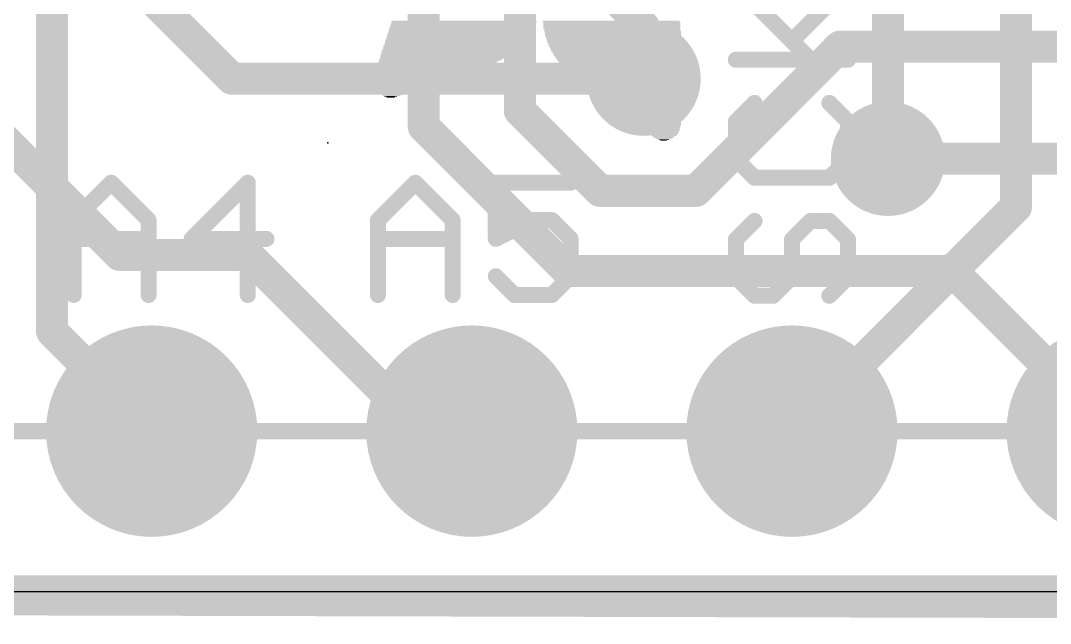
# Model space of a CAD drawing. Extents: x -9.1 to 62.5, y -8.5 to 33.
# Drawn here: x 25.63 to 33.8, y -0.25 to 4.52 of the extents above; entities that cross this region are included whole.
import ezdxf

# ---------------------------------------------------------------- set-up
doc = ezdxf.new("R2010")
doc.units = 0
for name, color, linetype in [('1', 12, 'CONTINUOUS'), ('16', 132, 'CONTINUOUS'), ('17', 110, 'CONTINUOUS'), ('18', 110, 'CONTINUOUS'), ('20', 53, 'CONTINUOUS'), ('21', 40, 'CONTINUOUS'), ('23', 40, 'CONTINUOUS'), ('47', 253, 'CONTINUOUS')]:
    doc.layers.add(name, color=color, linetype=linetype)

# ---------------------------------------------------------------- blocks, each defined once
blk = doc.blocks.new('ROUNDP')
at = {"const_width": 0.5}
blk.add_lwpolyline([(0, -0.25, 1), (0, 0.25, 1), (0, -0.25)], format="xyb", dxfattribs=at)
blk = doc.blocks.new('RECT')
blk.add_solid([(-0.5, -0.5), (0.5, -0.5), (-0.5, 0.5), (0.5, 0.5)])
blk = doc.blocks.new('ROUNDV')
at = {"const_width": 0.5}
blk.add_lwpolyline([(0, -0.25, 1), (0, 0.25, 1), (0, -0.25)], format="xyb", dxfattribs=at)

msp = doc.modelspace()

# ---------------------------------------------------------------- linework, layer by layer
at = {"layer": '1', "const_width": 0.254}
for points in [[(25.88, 6.177), (25.88, 2.06)], [(32.512, 5.08), (32.512, 3.429)], [(26.38, 4.989), (27.305, 4.064)], [(33.528, 4.826), (33.528, 3.048)], [(27.305, 4.064), (30.573, 4.064)], [(33.528, 3.048), (31.75, 1.27)], [(25.88, 2.06), (26.67, 1.27)], [(0, 0), (50.927, -0.127)]]:
    msp.add_lwpolyline(points, dxfattribs=at)
at = {"layer": '1', "const_width": 0.127}
for points in [[(27.305, 4.1275, 1), (27.305, 4.0005)], [(27.2601, 4.0191, 1), (27.3499, 4.1089)], [(30.573, 4.0005, 1), (30.573, 4.1275)], [(32.4485, 3.429, 1), (32.5755, 3.429)], [(33.4645, 3.048, 1), (33.5915, 3.048)], [(33.5729, 3.0031, 1), (33.4831, 3.0929)], [(25.9249, 2.1049, 1), (25.8351, 2.0151)], [(25.8165, 2.06, 1), (25.9435, 2.06)], [(26.6251, 1.2251, 1), (26.7149, 1.3149)], [(31.7051, 1.3149, 1), (31.7949, 1.2251)]]:
    msp.add_lwpolyline(points, format="xyb", dxfattribs=at)
at = {"layer": '16', "const_width": 0.254}
for points in [[(28.829, 9.271), (28.829, 3.683)], [(29.591, 3.81), (29.591, 6.858)], [(30.353, 4.699), (30.573, 4.479)], [(30.573, 4.479), (30.573, 4.064)], [(32.131, 4.318), (30.988, 3.175)], [(32.131, 4.318), (38.862, 4.318)], [(25.273, 3.81), (26.416, 2.667)], [(30.226, 3.175), (29.591, 3.81)], [(28.829, 3.683), (29.972, 2.54)], [(32.512, 3.429), (37.211, 3.429)], [(30.988, 3.175), (30.226, 3.175)], [(26.416, 2.667), (27.432, 2.667)], [(27.432, 2.667), (28.829, 1.27)], [(29.972, 2.54), (33.02, 2.54)], [(33.02, 2.54), (34.29, 1.27)], [(28.829, 1.27), (29.21, 1.27)], [(50.927, 0), (0, 0)]]:
    msp.add_lwpolyline(points, dxfattribs=at)
at = {"layer": '16', "const_width": 0.127}
for points in [[(30.6365, 4.479, 1), (30.5095, 4.479)], [(30.5281, 4.4341, 1), (30.6179, 4.5239)], [(32.131, 4.3815, 1), (32.131, 4.2545)], [(32.1759, 4.2731, 1), (32.0861, 4.3629)], [(30.5095, 4.064, 1), (30.6365, 4.064)], [(29.6359, 3.8549, 1), (29.5461, 3.7651)], [(29.5275, 3.81, 1), (29.6545, 3.81)], [(28.8739, 3.7279, 1), (28.7841, 3.6381)], [(28.7655, 3.683, 1), (28.8925, 3.683)], [(32.512, 3.4925, 1), (32.512, 3.3655)], [(30.226, 3.2385, 1), (30.226, 3.1115)], [(30.1811, 3.1301, 1), (30.2709, 3.2199)], [(30.9431, 3.2199, 1), (31.0329, 3.1301)], [(30.988, 3.1115, 1), (30.988, 3.2385)], [(26.416, 2.7305, 1), (26.416, 2.6035)], [(27.4769, 2.7119, 1), (27.3871, 2.6221)], [(27.432, 2.6035, 1), (27.432, 2.7305)], [(26.3711, 2.6221, 1), (26.4609, 2.7119)], [(29.972, 2.6035, 1), (29.972, 2.4765)], [(29.9271, 2.4951, 1), (30.0169, 2.5849)], [(33.0649, 2.5849, 1), (32.9751, 2.4951)], [(33.02, 2.4765, 1), (33.02, 2.6035)], [(28.829, 1.3335, 1), (28.829, 1.2065)], [(29.21, 1.2065, 1), (29.21, 1.3335)], [(28.7841, 1.2251, 1), (28.8739, 1.3149)]]:
    msp.add_lwpolyline(points, format="xyb", dxfattribs=at)
at = {"layer": '20'}
msp.add_line((2.54, 0), (48.26, 0), dxfattribs=at)
at = {"layer": '21', "const_width": 0.127}
for points in [[(31.8979, 4.2143), (31.3047, 4.8074)], [(31.7496, 4.3626), (32.1945, 4.8074)], [(31.3047, 4.2143), (32.1945, 4.2143)], [(31.453, 3.8719), (31.3047, 3.7236)], [(32.1945, 3.7236), (32.0462, 3.8719)], [(31.3047, 3.7236), (31.3047, 3.427)], [(32.1945, 3.427), (32.1945, 3.7236)], [(31.3047, 3.427), (31.453, 3.2787)], [(32.0462, 3.2787), (32.1945, 3.427)], [(26.052, 2.9427), (26.3486, 3.2393)], [(26.3486, 3.2393), (26.6452, 2.9427)], [(27.4324, 3.2393), (26.9875, 2.7944)], [(27.4324, 2.3495), (27.4324, 3.2393)], [(28.465, 2.9427), (28.7616, 3.2393)], [(28.7616, 3.2393), (29.0582, 2.9427)], [(29.9937, 3.2393), (29.4005, 3.2393)], [(29.4005, 3.2393), (29.4005, 2.7944)], [(31.453, 3.2787), (32.0462, 3.2787)], [(26.052, 2.3495), (26.052, 2.9427)], [(26.6452, 2.9427), (26.6452, 2.3495)], [(28.465, 2.3495), (28.465, 2.9427)], [(29.0582, 2.9427), (29.0582, 2.3495)], [(29.4005, 2.7944), (29.6971, 2.9427)], [(29.6971, 2.9427), (29.8454, 2.9427)], [(29.8454, 2.9427), (29.9937, 2.7944)], [(31.453, 2.9364), (31.3047, 2.7881)], [(31.7496, 2.7881), (31.8979, 2.9364)], [(31.8979, 2.9364), (32.0462, 2.9364)], [(32.0462, 2.9364), (32.1945, 2.7881)], [(26.052, 2.7944), (26.6452, 2.7944)], [(26.9875, 2.7944), (27.5807, 2.7944)], [(28.465, 2.7944), (29.0582, 2.7944)], [(29.9937, 2.7944), (29.9937, 2.4978)], [(31.3047, 2.7881), (31.3047, 2.4915)], [(31.7496, 2.4915), (31.7496, 2.7881)], [(32.1945, 2.7881), (32.1945, 2.4915)], [(29.5488, 2.3495), (29.4005, 2.4978)], [(29.9937, 2.4978), (29.8454, 2.3495)], [(31.3047, 2.4915), (31.453, 2.3432)], [(31.6013, 2.3432), (31.7496, 2.4915)], [(32.1945, 2.4915), (32.0462, 2.3432)], [(29.8454, 2.3495), (29.5488, 2.3495)], [(31.453, 2.3432), (31.6013, 2.3432)]]:
    msp.add_lwpolyline(points, dxfattribs=at)
at = {"layer": '21', "const_width": 0.0635}
for points in [[(31.7272, 4.385, 1), (31.7721, 4.3401)], [(31.3047, 4.246, 1), (31.3047, 4.1825)], [(31.8755, 4.1918, 1), (31.9204, 4.2367)], [(32.1945, 4.1825, 1), (32.1945, 4.246)], [(31.4755, 3.8495, 1), (31.4306, 3.8944)], [(32.0687, 3.8944, 1), (32.0238, 3.8495)], [(31.3365, 3.7236, 1), (31.273, 3.7236)], [(31.2823, 3.7461, 1), (31.3272, 3.7012)], [(32.2263, 3.7236, 1), (32.1628, 3.7236)], [(32.172, 3.7012, 1), (32.217, 3.7461)], [(31.273, 3.427, 1), (31.3365, 3.427)], [(31.3272, 3.4495, 1), (31.2823, 3.4046)], [(32.1628, 3.427, 1), (32.2263, 3.427)], [(32.217, 3.4046, 1), (32.172, 3.4495)], [(26.371, 3.2617, 1), (26.3261, 3.2168)], [(26.371, 3.2168, 1), (26.3261, 3.2617)], [(27.4641, 3.2393, 1), (27.4006, 3.2393)], [(27.4548, 3.2168, 1), (27.4099, 3.2617)], [(28.784, 3.2617, 1), (28.7391, 3.2168)], [(28.784, 3.2168, 1), (28.7391, 3.2617)], [(29.4005, 3.271, 1), (29.4005, 3.2075)], [(29.4322, 3.2393, 1), (29.3688, 3.2393)], [(29.9937, 3.2075, 1), (29.9937, 3.271)], [(31.453, 3.3105, 1), (31.453, 3.247)], [(31.4306, 3.2563, 1), (31.4755, 3.3012)], [(32.0238, 3.3012, 1), (32.0687, 3.2563)], [(32.0462, 3.247, 1), (32.0462, 3.3105)], [(26.0837, 2.9427, 1), (26.0202, 2.9427)], [(26.0295, 2.9651, 1), (26.0744, 2.9202)], [(26.6769, 2.9427, 1), (26.6134, 2.9427)], [(26.6227, 2.9202, 1), (26.6676, 2.9651)], [(28.4967, 2.9427, 1), (28.4332, 2.9427)], [(28.4425, 2.9651, 1), (28.4874, 2.9202)], [(29.0899, 2.9427, 1), (29.0264, 2.9427)], [(29.0357, 2.9202, 1), (29.0806, 2.9651)], [(29.6971, 2.9744, 1), (29.6971, 2.9109)], [(29.7113, 2.9143, 1), (29.6829, 2.9711)], [(29.8678, 2.9651, 1), (29.8229, 2.9202)], [(29.8454, 2.9109, 1), (29.8454, 2.9744)], [(31.4755, 2.9139, 1), (31.4306, 2.9588)], [(31.8979, 2.9681, 1), (31.8979, 2.9046)], [(31.9204, 2.9139, 1), (31.8755, 2.9588)], [(32.0687, 2.9588, 1), (32.0238, 2.9139)], [(32.0462, 2.9046, 1), (32.0462, 2.9681)], [(26.052, 2.8261, 1), (26.052, 2.7626)], [(26.6452, 2.7626, 1), (26.6452, 2.8261)], [(26.9875, 2.8261, 1), (26.9875, 2.7626)], [(26.965, 2.8168, 1), (27.01, 2.7719)], [(27.5807, 2.7626, 1), (27.5807, 2.8261)], [(28.465, 2.8261, 1), (28.465, 2.7626)], [(29.0582, 2.7626, 1), (29.0582, 2.8261)], [(29.3863, 2.8228, 1), (29.4147, 2.766)], [(29.3688, 2.7944, 1), (29.4322, 2.7944)], [(30.0254, 2.7944, 1), (29.9619, 2.7944)], [(29.9712, 2.7719, 1), (30.0161, 2.8168)], [(31.3365, 2.7881, 1), (31.273, 2.7881)], [(31.2823, 2.8106, 1), (31.3272, 2.7656)], [(31.7272, 2.8106, 1), (31.7721, 2.7656)], [(31.7814, 2.7881, 1), (31.7179, 2.7881)], [(32.2263, 2.7881, 1), (32.1628, 2.7881)], [(32.172, 2.7656, 1), (32.217, 2.8106)], [(29.423, 2.5202, 1), (29.378, 2.4753)], [(30.0161, 2.4753, 1), (29.9712, 2.5202)], [(31.3272, 2.514, 1), (31.2823, 2.4691)], [(31.7721, 2.4691, 1), (31.7272, 2.514)], [(32.217, 2.4691, 1), (32.172, 2.514)], [(29.9619, 2.4978, 1), (30.0254, 2.4978)], [(31.273, 2.4915, 1), (31.3365, 2.4915)], [(31.7179, 2.4915, 1), (31.7814, 2.4915)], [(32.1628, 2.4915, 1), (32.2263, 2.4915)], [(26.0202, 2.3495, 1), (26.0837, 2.3495)], [(26.6134, 2.3495, 1), (26.6769, 2.3495)], [(27.4006, 2.3495, 1), (27.4641, 2.3495)], [(28.4332, 2.3495, 1), (28.4967, 2.3495)], [(29.0264, 2.3495, 1), (29.0899, 2.3495)], [(29.5488, 2.3813, 1), (29.5488, 2.3177)], [(29.5263, 2.327, 1), (29.5712, 2.372)], [(29.8229, 2.372, 1), (29.8678, 2.327)], [(29.8454, 2.3177, 1), (29.8454, 2.3813)], [(31.453, 2.375, 1), (31.453, 2.3115)], [(31.4306, 2.3208, 1), (31.4755, 2.3657)], [(31.5789, 2.3657, 1), (31.6238, 2.3208)], [(31.6013, 2.3115, 1), (31.6013, 2.375)], [(32.0238, 2.3657, 1), (32.0687, 2.3208)]]:
    msp.add_lwpolyline(points, format="xyb", dxfattribs=at)
at = {"layer": '23'}
msp.add_point((28.067, 3.556), dxfattribs=at)
at = {"layer": '47', "const_width": 0.13}
msp.add_lwpolyline([(25.4, 1.27), (62.402, 1.27)], dxfattribs=at)

# ---------------------------------------------------------------- block references
at = {"layer": '17', "xscale": 1.6764, "yscale": 1.6764, "rotation": 270}
for p in [(26.67, 1.27), (26.67, 1.27), (29.21, 1.27), (29.21, 1.27), (31.75, 1.27), (31.75, 1.27), (34.29, 1.27), (34.29, 1.27)]:
    msp.add_blockref('ROUNDP', p, dxfattribs=at)
at = {"layer": '18', "xscale": 0.9064, "yscale": 0.9064}
for p in [(30.573, 4.064), (30.573, 4.064), (32.512, 3.429), (32.512, 3.429)]:
    msp.add_blockref('ROUNDV', p, dxfattribs=at)
at = {"layer": '21'}
for p, xscale, yscale in [((29.1402, 4.4958), 1.1493, 0.0064), ((29.1465, 4.5149), 1.1494, 0.0063), ((29.1465, 4.5085), 1.1494, 0.0064), ((29.1465, 4.5022), 1.1494, 0.0063), ((29.1529, 4.5212), 1.1493, 0.0064), ((30.3149, 4.5212), 1.0858, 0.0064), ((30.3149, 4.5149), 1.0858, 0.0063), ((30.3213, 4.5085), 1.0859, 0.0064), ((30.3213, 4.5022), 1.0859, 0.0063), ((30.3213, 4.4958), 1.0859, 0.0064), ((29.1053, 4.4196), 1.1303, 0.0064), ((29.1053, 4.4133), 1.1303, 0.0063), ((29.1148, 4.4386), 1.1367, 0.0063), ((29.1148, 4.4323), 1.1367, 0.0064), ((29.1116, 4.426), 1.1303, 0.0063), ((29.1243, 4.4577), 1.143, 0.0064), ((29.1211, 4.4514), 1.1366, 0.0063), ((29.1211, 4.445), 1.1366, 0.0064), ((29.1338, 4.4768), 1.1494, 0.0063), ((29.1306, 4.4704), 1.143, 0.0064), ((29.1306, 4.4641), 1.143, 0.0063), ((29.137, 4.4831), 1.143, 0.0064), ((29.1402, 4.4895), 1.1493, 0.0063), ((30.3213, 4.4895), 1.0859, 0.0063), ((30.3213, 4.4831), 1.0859, 0.0064), ((30.3213, 4.4768), 1.0859, 0.0063), ((30.3213, 4.4704), 1.0859, 0.0064), ((30.3213, 4.4641), 1.0859, 0.0063), ((30.3213, 4.4577), 1.0859, 0.0064), ((30.3245, 4.4514), 1.0795, 0.0063), ((30.3245, 4.445), 1.0795, 0.0064), ((30.3276, 4.4386), 1.0858, 0.0063), ((30.3276, 4.4323), 1.0858, 0.0064), ((30.3308, 4.426), 1.0795, 0.0063), ((30.3308, 4.4196), 1.0795, 0.0064), ((30.3308, 4.4133), 1.0795, 0.0063), ((29.0608, 4.3371), 1.0922, 0.0063), ((29.0576, 4.3307), 1.0858, 0.0064), ((29.0735, 4.3624), 1.1049, 0.0063), ((29.0703, 4.3561), 1.0986, 0.0064), ((29.0703, 4.3498), 1.0986, 0.0063), ((29.064, 4.3434), 1.0859, 0.0064), ((29.0862, 4.3815), 1.1176, 0.0064), ((29.083, 4.3752), 1.1112, 0.0063), ((29.0799, 4.3688), 1.1049, 0.0064), ((29.0957, 4.4005), 1.124, 0.0063), ((29.0925, 4.3942), 1.1176, 0.0064), ((29.0925, 4.3879), 1.1176, 0.0063), ((29.1021, 4.4069), 1.1239, 0.0064), ((30.3308, 4.4069), 1.0795, 0.0064), ((30.3308, 4.4005), 1.0795, 0.0063), ((30.334, 4.3942), 1.0731, 0.0064), ((30.334, 4.3879), 1.0731, 0.0063), ((30.3371, 4.3815), 1.0668, 0.0064), ((30.3371, 4.3752), 1.0668, 0.0063), ((30.3371, 4.3688), 1.0668, 0.0064), ((30.3371, 4.3624), 1.0668, 0.0063), ((30.3403, 4.3561), 1.0604, 0.0064), ((30.3403, 4.3498), 1.0604, 0.0063), ((30.3435, 4.3434), 1.0541, 0.0064), ((30.3435, 4.3371), 1.0541, 0.0063), ((30.3435, 4.3307), 1.0541, 0.0064), ((28.9909, 4.2481), 1.016, 0.0063), ((29.0005, 4.2609), 1.0223, 0.0063), ((28.9973, 4.2545), 1.016, 0.0064), ((29.0099, 4.2672), 1.0287, 0.0064), ((29.0195, 4.2799), 1.0478, 0.0064), ((29.0227, 4.2862), 1.0541, 0.0063), ((29.0132, 4.2736), 1.0351, 0.0063), ((29.0322, 4.299), 1.0604, 0.0063), ((29.0291, 4.2926), 1.0541, 0.0064), ((29.048, 4.318), 1.0795, 0.0064), ((29.0417, 4.3117), 1.0668, 0.0063), ((29.0513, 4.3243), 1.0859, 0.0063), ((29.0386, 4.3053), 1.0605, 0.0064), ((30.3467, 4.3243), 1.0477, 0.0063), ((30.3467, 4.318), 1.0477, 0.0064), ((30.3498, 4.3117), 1.0414, 0.0063), ((30.3498, 4.3053), 1.0414, 0.0064), ((30.353, 4.299), 1.035, 0.0063), ((30.353, 4.2926), 1.035, 0.0064), ((30.3562, 4.2862), 1.0287, 0.0063), ((30.3562, 4.2799), 1.0287, 0.0064), ((30.3594, 4.2736), 1.0223, 0.0063), ((30.3625, 4.2672), 1.016, 0.0064), ((30.3625, 4.2609), 1.016, 0.0063), ((30.3657, 4.2545), 1.0096, 0.0064), ((30.3657, 4.2481), 1.0096, 0.0063), ((28.902, 4.1656), 0.889, 0.0064), ((28.9179, 4.1783), 0.908, 0.0064), ((28.9243, 4.1847), 0.9207, 0.0063), ((28.9116, 4.1719), 0.8953, 0.0063), ((28.9401, 4.1974), 0.9398, 0.0063), ((28.9337, 4.191), 0.9271, 0.0064), ((28.9465, 4.2037), 0.9525, 0.0064), ((28.9687, 4.2228), 0.9842, 0.0063), ((28.9624, 4.2164), 0.9715, 0.0064), ((28.956, 4.21), 0.9588, 0.0063), ((28.9846, 4.2418), 1.0033, 0.0064), ((28.9814, 4.2355), 0.997, 0.0063), ((28.9751, 4.2291), 0.9843, 0.0064), ((30.3689, 4.2418), 1.0033, 0.0064), ((30.3721, 4.2355), 0.9969, 0.0063), ((30.3721, 4.2291), 0.9969, 0.0064), ((30.3752, 4.2228), 0.9906, 0.0063), ((30.3784, 4.2164), 0.9842, 0.0064), ((30.3784, 4.21), 0.9842, 0.0063), ((30.3816, 4.2037), 0.9779, 0.0064), ((30.3848, 4.1974), 0.9715, 0.0063), ((30.3879, 4.191), 0.9652, 0.0064), ((30.3879, 4.1847), 0.9652, 0.0063), ((30.3911, 4.1783), 0.9588, 0.0064), ((30.3943, 4.1719), 0.9525, 0.0063), ((30.3975, 4.1656), 0.9461, 0.0064), ((28.81, 4.1085), 0.7429, 0.0063), ((28.8005, 4.1021), 0.7239, 0.0064), ((28.7909, 4.0957), 0.7048, 0.0063), ((28.7814, 4.0894), 0.6858, 0.0064), ((28.7719, 4.0831), 0.6667, 0.0063), ((28.8417, 4.1275), 0.7938, 0.0064), ((28.8322, 4.1212), 0.7747, 0.0063), ((28.8227, 4.1148), 0.7557, 0.0064), ((28.8544, 4.1338), 0.8064, 0.0063), ((28.8735, 4.1466), 0.8445, 0.0063), ((28.864, 4.1402), 0.8255, 0.0064), ((28.8925, 4.1593), 0.87, 0.0063), ((28.8862, 4.1529), 0.8573, 0.0064), ((30.4006, 4.1593), 0.9398, 0.0063), ((30.4006, 4.1529), 0.9398, 0.0064), ((30.4038, 4.1466), 0.9334, 0.0063), ((30.407, 4.1402), 0.9271, 0.0064), ((30.4102, 4.1338), 0.9207, 0.0063), ((30.4133, 4.1275), 0.9144, 0.0064), ((30.4165, 4.1212), 0.908, 0.0063), ((30.4197, 4.1148), 0.9017, 0.0064), ((30.4229, 4.1085), 0.8953, 0.0063), ((30.426, 4.1021), 0.889, 0.0064), ((30.4292, 4.0957), 0.8826, 0.0063), ((30.4324, 4.0894), 0.8763, 0.0064), ((30.4356, 4.0831), 0.8699, 0.0063), ((28.7496, 4.0704), 0.635, 0.0063), ((28.7401, 4.064), 0.616, 0.0064), ((28.7115, 4.045), 0.5588, 0.0063), ((28.6988, 4.0386), 0.5334, 0.0064), ((28.6734, 4.0196), 0.4826, 0.0063), ((28.6639, 4.0132), 0.4636, 0.0064), ((28.7592, 4.0767), 0.6541, 0.0064), ((28.7306, 4.0576), 0.5969, 0.0063), ((28.7211, 4.0513), 0.5779, 0.0064), ((28.6925, 4.0323), 0.5207, 0.0063), ((28.6798, 4.0259), 0.4953, 0.0064), ((28.6576, 4.0069), 0.4381, 0.0063), ((28.6449, 4.0005), 0.4127, 0.0064), ((30.4387, 4.0767), 0.8636, 0.0064), ((30.4419, 4.0704), 0.8572, 0.0063), ((30.4451, 4.064), 0.8509, 0.0064), ((30.4483, 4.0576), 0.8445, 0.0063), ((30.4546, 4.0513), 0.8318, 0.0064), ((30.4578, 4.045), 0.8255, 0.0063), ((30.461, 4.0386), 0.8191, 0.0064), ((30.4641, 4.0323), 0.8128, 0.0063), ((30.4705, 4.0259), 0.8001, 0.0064), ((30.4737, 4.0196), 0.7937, 0.0063), ((30.4768, 4.0132), 0.7874, 0.0064), ((30.4832, 4.0069), 0.7747, 0.0063), ((30.4864, 4.0005), 0.7683, 0.0064), ((28.6417, 3.9942), 0.3937, 0.0063), ((28.6322, 3.9878), 0.3747, 0.0064), ((28.6227, 3.9815), 0.3429, 0.0063), ((28.6163, 3.9751), 0.3302, 0.0064), ((28.6068, 3.9688), 0.2985, 0.0063), ((28.6036, 3.9624), 0.2794, 0.0064), ((28.5941, 3.9561), 0.2477, 0.0063), ((28.5877, 3.9497), 0.2222, 0.0064), ((28.5814, 3.9434), 0.1969, 0.0063), ((28.5782, 3.937), 0.1651, 0.0064), ((28.5719, 3.9306), 0.1397, 0.0063), ((28.5655, 3.9243), 0.1016, 0.0064), ((30.4895, 3.9942), 0.762, 0.0063), ((30.4959, 3.9878), 0.7493, 0.0064), ((30.4991, 3.9815), 0.7429, 0.0063), ((30.5022, 3.9751), 0.7366, 0.0064), ((30.5086, 3.9688), 0.7239, 0.0063), ((30.5118, 3.9624), 0.7175, 0.0064), ((30.5181, 3.9561), 0.7048, 0.0063), ((30.5213, 3.9497), 0.6985, 0.0064), ((30.5245, 3.9434), 0.6921, 0.0063), ((30.5308, 3.937), 0.6794, 0.0064), ((30.534, 3.9306), 0.6731, 0.0063), ((30.5372, 3.9243), 0.6667, 0.0064), ((28.5655, 3.918), 0.0635, 0.0063), ((30.5435, 3.918), 0.654, 0.0063), ((30.5467, 3.9116), 0.6477, 0.0064), ((30.5499, 3.9053), 0.6413, 0.0063), ((30.5562, 3.8989), 0.6286, 0.0064), ((30.5594, 3.8926), 0.6223, 0.0063), ((30.5657, 3.8862), 0.6096, 0.0064), ((30.5689, 3.8799), 0.6032, 0.0063), ((30.5721, 3.8735), 0.5969, 0.0064), ((30.5784, 3.8672), 0.5842, 0.0063), ((30.5816, 3.8608), 0.5778, 0.0064), ((30.5848, 3.8545), 0.5715, 0.0063), ((30.5911, 3.8481), 0.5588, 0.0064), ((30.5943, 3.8418), 0.5524, 0.0063), ((30.5975, 3.8354), 0.5461, 0.0064), ((30.6038, 3.8291), 0.5334, 0.0063), ((30.607, 3.8227), 0.527, 0.0064), ((30.6134, 3.8164), 0.5143, 0.0063), ((30.6165, 3.81), 0.508, 0.0064), ((30.6197, 3.8037), 0.5016, 0.0063), ((30.6261, 3.7973), 0.4889, 0.0064), ((30.6292, 3.791), 0.4826, 0.0063), ((30.6324, 3.7846), 0.4762, 0.0064), ((30.6388, 3.7783), 0.4635, 0.0063), ((30.6419, 3.7719), 0.4572, 0.0064), ((30.6451, 3.7656), 0.4508, 0.0063), ((30.6515, 3.7592), 0.4381, 0.0064), ((30.6546, 3.7529), 0.4318, 0.0063), ((30.6609, 3.7465), 0.4191, 0.0064), ((30.6642, 3.7402), 0.4127, 0.0063), ((30.6673, 3.7338), 0.4064, 0.0064), ((30.6737, 3.7275), 0.3937, 0.0063), ((30.6769, 3.7211), 0.3873, 0.0064), ((30.68, 3.7147), 0.381, 0.0063), ((30.6864, 3.7084), 0.3683, 0.0064), ((30.6896, 3.7021), 0.3619, 0.0063), ((30.6959, 3.6957), 0.3492, 0.0064), ((30.6959, 3.6894), 0.3366, 0.0063), ((30.6991, 3.683), 0.3302, 0.0064), ((30.7055, 3.6766), 0.3175, 0.0063), ((30.7086, 3.6703), 0.3112, 0.0064), ((30.7086, 3.664), 0.2984, 0.0063), ((30.715, 3.6576), 0.2857, 0.0064), ((30.7181, 3.6513), 0.2794, 0.0063), ((30.7182, 3.6449), 0.2667, 0.0064), ((30.7245, 3.6386), 0.254, 0.0063), ((30.7245, 3.6322), 0.2413, 0.0064), ((30.7308, 3.6259), 0.2286, 0.0063), ((30.7309, 3.6195), 0.2159, 0.0064), ((30.734, 3.6132), 0.1968, 0.0063), ((30.7308, 3.6068), 0.1778, 0.0064), ((30.734, 3.6005), 0.1588, 0.0063), ((30.7309, 3.5941), 0.1397, 0.0064), ((30.734, 3.5878), 0.1206, 0.0063), ((30.734, 3.5814), 0.0826, 0.0064), ((30.7308, 3.5751), 0.0508, 0.0063)]:
    msp.add_blockref('RECT', p, dxfattribs=dict(at, xscale=xscale, yscale=yscale))

doc.saveas('drawing.dxf')
